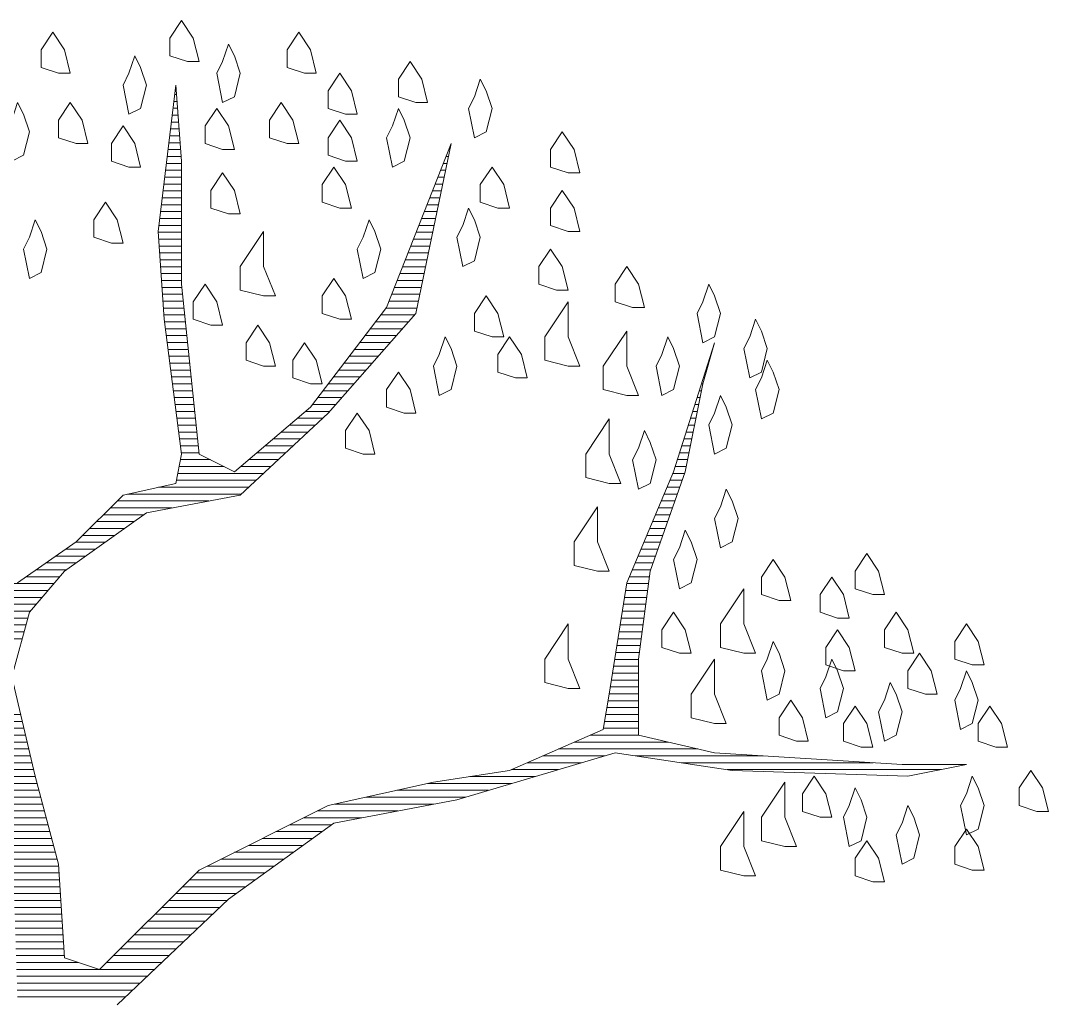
# Model space of a CAD drawing. Header units: centimetres. Extents: x 867 to 19881, y 2761 to 6151.
# Drawn here: x 2439.34 to 2455.64, y 4715.59 to 4731.13 of the extents above; entities that cross this region are included whole.
import ezdxf

# ---------------------------------------------------------------- set-up
doc = ezdxf.new("R2010")
doc.units = ezdxf.units.CM
doc.layers.add('PLAN TEFRİŞLER', color=7, linetype='Continuous', lineweight=0)

# ---------------------------------------------------------------- blocks, each defined once
blk = doc.blocks.new('*X64-flat-121')
at = {"color": 0}
for p, q in [((2917.25, 2913.46), (2917.37, 2913.46)), ((2917.05, 2911.83), (2917.5, 2911.83)), ((2916.66, 2908.58), (2917.75, 2908.58)), ((2916.86, 2910.2), (2917.62, 2910.2)), ((2916.47, 2906.95), (2917.87, 2906.95)), ((2916.08, 2903.7), (2918.12, 2903.7)), ((2916.27, 2905.32), (2918, 2905.32)), ((2915.88, 2902.07), (2918.25, 2902.07)), ((2915.49, 2898.82), (2918.5, 2898.82)), ((2915.69, 2900.44), (2918.37, 2900.44)), ((2981.78, 2898.82), (2982.05, 2898.82)), ((2915.3, 2897.19), (2918.62, 2897.19)), ((2981.14, 2897.19), (2981.71, 2897.19)), ((2914.91, 2893.94), (2918.71, 2893.94)), ((2915.1, 2895.56), (2918.71, 2895.56)), ((2979.86, 2893.94), (2981.04, 2893.94)), ((2980.5, 2895.56), (2981.37, 2895.56)), ((2914.71, 2892.31), (2918.71, 2892.31)), ((2979.22, 2892.31), (2980.7, 2892.31)), ((2914.52, 2890.68), (2918.71, 2890.68)), ((2978.58, 2890.68), (2980.36, 2890.68)), ((2914.13, 2887.43), (2918.71, 2887.43)), ((2914.32, 2889.06), (2918.71, 2889.06)), ((2977.31, 2887.43), (2979.69, 2887.43)), ((2977.94, 2889.06), (2980.03, 2889.06)), ((2913.93, 2885.8), (2918.71, 2885.8)), ((2976.67, 2885.8), (2979.35, 2885.8)), ((2913.54, 2882.55), (2918.71, 2882.55)), ((2913.74, 2884.18), (2918.71, 2884.18)), ((2975.39, 2882.55), (2978.68, 2882.55)), ((2976.03, 2884.18), (2979.02, 2884.18)), ((2913.35, 2880.92), (2918.71, 2880.92)), ((2974.75, 2880.92), (2978.34, 2880.92)), ((2913.19, 2879.3), (2918.71, 2879.3)), ((2913.3, 2877.67), (2918.71, 2877.67)), ((2973.47, 2877.67), (2977.67, 2877.67)), ((2974.11, 2879.3), (2978.01, 2879.3)), ((2913.41, 2876.04), (2918.71, 2876.04)), ((2972.83, 2876.04), (2977.33, 2876.04)), ((2913.51, 2874.42), (2918.71, 2874.42)), ((2913.62, 2872.79), (2918.71, 2872.79)), ((2971.55, 2872.79), (2976.66, 2872.79)), ((2972.19, 2874.42), (2977, 2874.42)), ((2913.73, 2871.16), (2918.71, 2871.16)), ((2970.92, 2871.16), (2976.32, 2871.16)), ((2913.84, 2869.54), (2918.71, 2869.54)), ((2913.95, 2867.91), (2918.71, 2867.91)), ((2969.64, 2867.91), (2975.65, 2867.91)), ((2970.28, 2869.54), (2975.99, 2869.54)), ((2914.06, 2866.28), (2918.79, 2866.28)), ((2969, 2866.28), (2975.31, 2866.28)), ((2914.16, 2864.66), (2918.96, 2864.66)), ((2914.27, 2863.03), (2919.12, 2863.03)), ((2967.72, 2863.03), (2974.64, 2863.03)), ((2968.36, 2864.66), (2974.98, 2864.66)), ((2914.38, 2861.4), (2919.29, 2861.4)), ((2967.04, 2861.4), (2974.31, 2861.4)), ((2914.49, 2859.78), (2919.46, 2859.78)), ((2914.64, 2858.15), (2919.63, 2858.15)), ((2964.55, 2858.15), (2972.29, 2858.15)), ((2965.79, 2859.78), (2973.73, 2859.78)), ((2914.85, 2856.52), (2919.8, 2856.52)), ((2963.31, 2856.52), (2970.86, 2856.52)), ((2915.06, 2854.9), (2919.97, 2854.9)), ((2915.27, 2853.27), (2920.13, 2853.27)), ((2960.82, 2853.27), (2967.99, 2853.27)), ((2962.06, 2854.9), (2969.42, 2854.9)), ((2915.49, 2851.64), (2920.3, 2851.64)), ((2959.57, 2851.64), (2966.55, 2851.64)), ((3044.09, 2851.64), (3044.14, 2851.64)), ((2915.7, 2850.02), (2920.47, 2850.02)), ((2915.91, 2848.39), (2920.64, 2848.39)), ((2957.09, 2848.39), (2963.68, 2848.39)), ((2958.33, 2850.02), (2965.12, 2850.02)), ((3043.06, 2848.39), (3043.21, 2848.39)), ((3043.57, 2850.02), (3043.68, 2850.02)), ((2916.12, 2846.76), (2920.81, 2846.76)), ((2955.84, 2846.76), (2962.24, 2846.76)), ((3042.54, 2846.76), (3042.75, 2846.76)), ((2916.33, 2845.14), (2920.98, 2845.14)), ((2916.55, 2843.51), (2921.14, 2843.51)), ((2953.36, 2843.51), (2959.37, 2843.51)), ((2954.6, 2845.14), (2960.81, 2845.14)), ((3041.5, 2843.51), (3041.82, 2843.51)), ((3042.02, 2845.14), (3042.28, 2845.14)), ((2916.76, 2841.88), (2921.31, 2841.88)), ((2952.11, 2841.88), (2957.94, 2841.88)), ((3040.99, 2841.88), (3041.5, 2841.88)), ((2916.97, 2840.26), (2921.48, 2840.26)), ((2917.18, 2838.63), (2921.65, 2838.63)), ((2949.62, 2838.63), (2955.07, 2838.63)), ((2950.87, 2840.26), (2956.5, 2840.26)), ((3039.95, 2838.63), (3040.85, 2838.63)), ((3040.47, 2840.26), (3041.17, 2840.26)), ((2917.4, 2837), (2921.82, 2837)), ((2947.96, 2837), (2953.63, 2837)), ((3039.43, 2837), (3040.52, 2837)), ((2917.61, 2835.38), (2921.99, 2835.38)), ((2917.82, 2833.75), (2922.15, 2833.75)), ((2944.12, 2833.75), (2950.22, 2833.75)), ((2946.04, 2835.38), (2951.96, 2835.38)), ((3038.4, 2833.75), (3039.87, 2833.75)), ((3038.92, 2835.38), (3040.2, 2835.38)), ((2918.03, 2832.12), (2922.32, 2832.12)), ((2942.2, 2832.12), (2948.48, 2832.12)), ((3037.88, 2832.12), (3039.54, 2832.12)), ((2918.24, 2830.5), (2922.49, 2830.5)), ((2918.46, 2828.87), (2922.66, 2828.87)), ((2938.35, 2828.87), (2944.99, 2828.87)), ((2940.27, 2830.5), (2946.73, 2830.5)), ((3036.85, 2828.87), (3038.89, 2828.87)), ((3037.36, 2830.5), (3039.22, 2830.5)), ((2918.67, 2827.24), (2922.83, 2827.24)), ((2936.43, 2827.24), (2943.25, 2827.24)), ((3036.33, 2827.24), (3038.57, 2827.24)), ((2918.12, 2823.99), (2928.75, 2823.99)), ((2918.45, 2825.62), (2925.49, 2825.62)), ((2932.58, 2823.99), (2939.76, 2823.99)), ((2934.51, 2825.62), (2941.51, 2825.62)), ((3035.29, 2823.99), (3037.92, 2823.99)), ((3035.81, 2825.62), (3038.24, 2825.62)), ((2917.79, 2822.36), (2938.02, 2822.36)), ((3034.73, 2822.36), (3037.53, 2822.36)), ((2913.24, 2819.11), (2934.53, 2819.11)), ((2917.47, 2820.73), (2936.28, 2820.73)), ((3033.36, 2819.11), (3036.38, 2819.11)), ((3034.05, 2820.73), (3036.95, 2820.73)), ((2905.92, 2817.48), (2932.79, 2817.48)), ((3032.68, 2817.48), (3035.81, 2817.48)), ((2901.85, 2814.23), (2916.43, 2814.23)), ((2903.48, 2815.85), (2925.1, 2815.85)), ((3031.31, 2814.23), (3034.66, 2814.23)), ((3031.99, 2815.85), (3035.23, 2815.85)), ((2900.23, 2812.6), (2909.71, 2812.6)), ((3030.62, 2812.6), (3034.08, 2812.6)), ((2896.97, 2809.35), (2905.16, 2809.35)), ((2898.6, 2810.97), (2907.43, 2810.97)), ((3029.25, 2809.35), (3032.94, 2809.35)), ((3029.94, 2810.97), (3033.51, 2810.97)), ((2895.35, 2807.72), (2902.88, 2807.72)), ((3028.57, 2807.72), (3032.36, 2807.72)), ((2891.36, 2804.47), (2898.32, 2804.47)), ((2893.68, 2806.09), (2900.6, 2806.09)), ((3027.2, 2804.47), (3031.21, 2804.47)), ((3027.88, 2806.09), (3031.79, 2806.09)), ((2889.03, 2802.84), (2896.05, 2802.84)), ((3026.51, 2802.84), (3030.64, 2802.84)), ((2884.39, 2799.59), (2891.49, 2799.59)), ((2886.71, 2801.21), (2893.77, 2801.21)), ((3025.14, 2799.59), (3029.49, 2799.59)), ((3025.83, 2801.21), (3030.06, 2801.21)), ((2882.06, 2797.96), (2889.92, 2797.96)), ((3024.46, 2797.96), (3029.2, 2797.96)), ((2862.04, 2796.33), (2888.53, 2796.33)), ((2862.52, 2794.71), (2887.13, 2794.71)), ((3023.56, 2794.71), (3028.77, 2794.71)), ((3023.82, 2796.33), (3028.99, 2796.33)), ((2862.99, 2793.08), (2885.74, 2793.08)), ((3023.3, 2793.08), (3028.55, 2793.08)), ((2863.47, 2791.45), (2884.35, 2791.45)), ((2863.94, 2789.83), (2882.95, 2789.83)), ((3022.79, 2789.83), (3028.12, 2789.83)), ((3023.05, 2791.45), (3028.34, 2791.45)), ((2864.42, 2788.2), (2882.36, 2788.2)), ((3022.53, 2788.2), (3027.9, 2788.2)), ((2864.9, 2786.57), (2881.92, 2786.57)), ((2865.37, 2784.95), (2881.48, 2784.95)), ((3022.02, 2784.95), (3027.47, 2784.95)), ((3022.28, 2786.57), (3027.68, 2786.57)), ((2865.85, 2783.32), (2881.03, 2783.32)), ((3021.76, 2783.32), (3027.25, 2783.32)), ((3021.25, 2780.07), (3026.82, 2780.07)), ((3021.51, 2781.69), (3027.03, 2781.69)), ((3020.99, 2778.44), (3026.61, 2778.44)), ((3020.48, 2775.19), (3026.61, 2775.19)), ((3020.74, 2776.81), (3026.61, 2776.81)), ((3020.22, 2773.56), (3026.61, 2773.56)), ((3019.71, 2770.31), (3026.61, 2770.31)), ((3019.96, 2771.93), (3026.61, 2771.93)), ((3019.44, 2768.68), (3026.61, 2768.68)), ((2871.09, 2765.43), (2880.69, 2765.43)), ((3018.9, 2765.43), (3026.61, 2765.43)), ((3019.17, 2767.05), (3026.61, 2767.05)), ((2871.56, 2763.8), (2881.08, 2763.8)), ((3018.62, 2763.8), (3026.61, 2763.8)), ((2872.04, 2762.17), (2881.46, 2762.17)), ((2872.51, 2760.55), (2881.84, 2760.55)), ((3015.18, 2760.55), (3026.61, 2760.55)), ((3018.35, 2762.17), (3026.61, 2762.17)), ((2872.99, 2758.92), (2882.23, 2758.92)), ((3011.46, 2758.92), (3033.59, 2758.92)), ((2873.47, 2757.29), (2882.61, 2757.29)), ((2873.94, 2755.67), (2882.99, 2755.67)), ((3004.03, 2755.67), (3018.66, 2755.67)), ((3007.75, 2757.29), (3040.64, 2757.29)), ((3025.84, 2755.67), (3056.03, 2755.67)), ((2874.42, 2754.04), (2883.37, 2754.04)), ((3000.31, 2754.04), (3013.17, 2754.04)), ((3036.69, 2754.04), (3082.06, 2754.04)), ((2874.89, 2752.41), (2883.76, 2752.41)), ((2875.37, 2750.79), (2884.14, 2750.79)), ((2986.79, 2750.79), (3002.19, 2750.79)), ((2996.59, 2752.41), (3007.68, 2752.41)), ((3047.53, 2752.41), (3098.07, 2752.41)), ((2875.85, 2749.16), (2884.57, 2749.16)), ((2976.82, 2749.16), (2996.7, 2749.16)), ((2876.32, 2747.53), (2885.01, 2747.53)), ((2876.8, 2745.91), (2885.44, 2745.91)), ((2962.18, 2745.91), (2985.72, 2745.91)), ((2969.5, 2747.53), (2991.21, 2747.53)), ((2877.27, 2744.28), (2885.88, 2744.28)), ((2954.86, 2744.28), (2978.29, 2744.28)), ((2877.75, 2742.65), (2886.31, 2742.65)), ((2878.23, 2741.03), (2886.74, 2741.03)), ((2947.48, 2741.03), (2961.21, 2741.03)), ((2950.74, 2742.65), (2969.75, 2742.65)), ((2878.6, 2739.4), (2887.18, 2739.4)), ((2944.23, 2739.4), (2954.15, 2739.4)), ((2878.66, 2737.77), (2887.61, 2737.77)), ((2878.71, 2736.15), (2888.05, 2736.15)), ((2937.72, 2736.15), (2949.64, 2736.15)), ((2940.98, 2737.77), (2951.9, 2737.77)), ((2878.77, 2734.52), (2888.48, 2734.52)), ((2934.47, 2734.52), (2947.39, 2734.52)), ((2878.82, 2732.89), (2888.91, 2732.89)), ((2878.88, 2731.27), (2889.35, 2731.27)), ((2927.96, 2731.27), (2942.89, 2731.27)), ((2931.22, 2732.89), (2945.14, 2732.89)), ((2878.93, 2729.64), (2889.69, 2729.64)), ((2924.71, 2729.64), (2940.63, 2729.64)), ((2878.98, 2728.01), (2889.79, 2728.01)), ((2922.16, 2728.01), (2938.38, 2728.01)), ((2879.04, 2726.39), (2889.89, 2726.39)), ((2879.09, 2724.76), (2889.99, 2724.76)), ((2918.9, 2724.76), (2933.88, 2724.76)), ((2920.53, 2726.39), (2936.13, 2726.39)), ((2879.15, 2723.13), (2890.09, 2723.13)), ((2917.28, 2723.13), (2931.62, 2723.13)), ((2879.2, 2721.5), (2890.2, 2721.5)), ((2879.25, 2719.88), (2890.3, 2719.88)), ((2914.02, 2719.88), (2927.75, 2719.88)), ((2915.65, 2721.5), (2929.47, 2721.5)), ((2879.31, 2718.25), (2890.4, 2718.25)), ((2912.4, 2718.25), (2926.03, 2718.25)), ((2879.36, 2716.62), (2890.5, 2716.62)), ((2879.42, 2715), (2890.6, 2715)), ((2909.14, 2715), (2922.6, 2715)), ((2910.77, 2716.62), (2924.32, 2716.62)), ((2879.47, 2713.37), (2890.7, 2713.37)), ((2907.52, 2713.37), (2920.88, 2713.37)), ((2879.53, 2711.74), (2890.81, 2711.74)), ((2879.58, 2710.12), (2890.91, 2710.12)), ((2904.26, 2710.12), (2917.45, 2710.12)), ((2905.89, 2711.74), (2919.17, 2711.74)), ((2879.63, 2708.49), (2891.01, 2708.49)), ((2902.64, 2708.49), (2915.73, 2708.49)), ((2879.69, 2706.86), (2894.34, 2706.86)), ((2879.74, 2705.24), (2899.22, 2705.24)), ((2899.38, 2705.24), (2912.3, 2705.24)), ((2901.01, 2706.86), (2914.01, 2706.86)), ((2879.8, 2703.61), (2910.58, 2703.61)), ((2879.85, 2701.98), (2908.86, 2701.98)), ((2879.91, 2700.36), (2907.15, 2700.36)), ((2879.96, 2698.73), (2905.43, 2698.73))]:
    blk.add_line(p, q, dxfattribs=at)
blk = doc.blocks.new('*X20')
at = {"color": 0}
for p, q in [((17.9333, 17.91), (17.9341, 17.91)), ((17.9321, 17.9), (17.9348, 17.9)), ((17.9297, 17.88), (17.9364, 17.88)), ((17.9309, 17.89), (17.9356, 17.89)), ((17.9285, 17.87), (17.9371, 17.87)), ((17.9261, 17.85), (17.9387, 17.85)), ((17.9273, 17.86), (17.9379, 17.86)), ((17.9249, 17.84), (17.9395, 17.84)), ((17.9225, 17.82), (17.941, 17.82)), ((17.9237, 17.83), (17.9402, 17.83)), ((18.33, 17.82), (18.3316, 17.82)), ((17.9213, 17.81), (17.9418, 17.81)), ((18.3261, 17.81), (18.3296, 17.81)), ((17.9189, 17.79), (17.9423, 17.79)), ((17.9201, 17.8), (17.9423, 17.8)), ((18.3182, 17.79), (18.3254, 17.79)), ((18.3221, 17.8), (18.3275, 17.8)), ((17.9177, 17.78), (17.9423, 17.78)), ((18.3143, 17.78), (18.3234, 17.78)), ((17.9165, 17.77), (17.9423, 17.77)), ((18.3104, 17.77), (18.3213, 17.77)), ((17.9141, 17.75), (17.9423, 17.75)), ((17.9153, 17.76), (17.9423, 17.76)), ((18.3025, 17.75), (18.3171, 17.75)), ((18.3064, 17.76), (18.3192, 17.76)), ((17.9129, 17.74), (17.9423, 17.74)), ((18.2986, 17.74), (18.3151, 17.74)), ((17.9105, 17.72), (17.9423, 17.72)), ((17.9117, 17.73), (17.9423, 17.73)), ((18.2907, 17.72), (18.3109, 17.72)), ((18.2946, 17.73), (18.313, 17.73)), ((17.9093, 17.71), (17.9423, 17.71)), ((18.2868, 17.71), (18.3089, 17.71)), ((17.9083, 17.7), (17.9423, 17.7)), ((17.909, 17.69), (17.9423, 17.69)), ((18.2789, 17.69), (18.3047, 17.69)), ((18.2829, 17.7), (18.3068, 17.7)), ((17.9097, 17.68), (17.9423, 17.68)), ((18.275, 17.68), (18.3027, 17.68)), ((17.9103, 17.67), (17.9423, 17.67)), ((17.911, 17.66), (17.9423, 17.66)), ((18.2671, 17.66), (18.2985, 17.66)), ((18.2711, 17.67), (18.3006, 17.67)), ((17.9117, 17.65), (17.9423, 17.65)), ((18.2632, 17.65), (18.2965, 17.65)), ((17.9123, 17.64), (17.9423, 17.64)), ((17.913, 17.63), (17.9423, 17.63)), ((18.2554, 17.63), (18.2923, 17.63)), ((18.2593, 17.64), (18.2944, 17.64)), ((17.9137, 17.62), (17.9428, 17.62)), ((18.2514, 17.62), (18.2903, 17.62)), ((17.9143, 17.61), (17.9438, 17.61)), ((17.915, 17.6), (17.9448, 17.6)), ((18.2436, 17.6), (18.2861, 17.6)), ((18.2475, 17.61), (18.2882, 17.61)), ((17.9157, 17.59), (17.9459, 17.59)), ((18.2394, 17.59), (18.284, 17.59)), ((17.9163, 17.58), (17.9469, 17.58)), ((17.9172, 17.57), (17.9479, 17.57)), ((18.2241, 17.57), (18.2717, 17.57)), ((18.2317, 17.58), (18.2805, 17.58)), ((17.9186, 17.56), (17.949, 17.56)), ((18.2164, 17.56), (18.2628, 17.56)), ((17.9199, 17.55), (17.95, 17.55)), ((17.9212, 17.54), (17.951, 17.54)), ((18.2011, 17.54), (18.2452, 17.54)), ((18.2088, 17.55), (18.254, 17.55)), ((17.9225, 17.53), (17.9521, 17.53)), ((18.1935, 17.53), (18.2364, 17.53)), ((18.7131, 17.53), (18.7134, 17.53)), ((17.9238, 17.52), (17.9531, 17.52)), ((17.9251, 17.51), (17.9541, 17.51)), ((18.1782, 17.51), (18.2187, 17.51)), ((18.1858, 17.52), (18.2276, 17.52)), ((18.7067, 17.51), (18.7077, 17.51)), ((18.7099, 17.52), (18.7105, 17.52)), ((17.9264, 17.5), (17.9552, 17.5)), ((18.1706, 17.5), (18.2099, 17.5)), ((18.7035, 17.5), (18.7048, 17.5)), ((17.9277, 17.49), (17.9562, 17.49)), ((17.929, 17.48), (17.9572, 17.48)), ((18.1553, 17.48), (18.1923, 17.48)), ((18.1629, 17.49), (18.2011, 17.49)), ((18.6971, 17.48), (18.6991, 17.48)), ((18.7003, 17.49), (18.7019, 17.49)), ((17.9303, 17.47), (17.9583, 17.47)), ((18.1476, 17.47), (18.1834, 17.47)), ((18.694, 17.47), (18.6971, 17.47)), ((17.9316, 17.46), (17.9593, 17.46)), ((17.9329, 17.45), (17.9604, 17.45)), ((18.1323, 17.45), (18.1658, 17.45)), ((18.14, 17.46), (18.1746, 17.46)), ((18.6876, 17.45), (18.6931, 17.45)), ((18.6908, 17.46), (18.6951, 17.46)), ((17.9342, 17.44), (17.9614, 17.44)), ((18.1221, 17.44), (18.157, 17.44)), ((18.6844, 17.44), (18.6911, 17.44)), ((17.9355, 17.43), (17.9624, 17.43)), ((17.9368, 17.42), (17.9635, 17.42)), ((18.0985, 17.42), (18.136, 17.42)), ((18.1103, 17.43), (18.1467, 17.43)), ((18.6781, 17.42), (18.6871, 17.42)), ((18.6812, 17.43), (18.6891, 17.43)), ((17.9381, 17.41), (17.9645, 17.41)), ((18.0867, 17.41), (18.1253, 17.41)), ((18.6749, 17.41), (18.6851, 17.41)), ((17.9394, 17.4), (17.9655, 17.4)), ((17.9407, 17.39), (17.9666, 17.39)), ((18.063, 17.39), (18.1038, 17.39)), ((18.0748, 17.4), (18.1146, 17.4)), ((18.6685, 17.39), (18.6811, 17.39)), ((18.6717, 17.4), (18.6831, 17.4)), ((17.942, 17.38), (17.9676, 17.38)), ((18.0512, 17.38), (18.0931, 17.38)), ((18.6653, 17.38), (18.6791, 17.38)), ((17.9387, 17.36), (18.004, 17.36)), ((17.9407, 17.37), (17.984, 17.37)), ((18.0276, 17.36), (18.0717, 17.36)), ((18.0394, 17.37), (18.0824, 17.37)), ((18.659, 17.36), (18.6751, 17.36)), ((18.6621, 17.37), (18.6771, 17.37)), ((17.9367, 17.35), (18.061, 17.35)), ((18.6555, 17.35), (18.6727, 17.35)), ((17.9087, 17.33), (18.0396, 17.33)), ((17.9347, 17.34), (18.0503, 17.34)), ((18.6471, 17.33), (18.6656, 17.33)), ((18.6513, 17.34), (18.6692, 17.34)), ((17.8637, 17.32), (18.0288, 17.32)), ((18.6429, 17.32), (18.6621, 17.32)), ((17.8387, 17.3), (17.9283, 17.3)), ((17.8487, 17.31), (17.9816, 17.31)), ((18.6345, 17.3), (18.6551, 17.3)), ((18.6387, 17.31), (18.6586, 17.31)), ((17.8287, 17.29), (17.887, 17.29)), ((18.6303, 17.29), (18.6515, 17.29)), ((17.8087, 17.27), (17.859, 17.27)), ((17.8187, 17.28), (17.873, 17.28)), ((18.6218, 17.27), (18.6445, 17.27)), ((18.626, 17.28), (18.648, 17.28)), ((17.7987, 17.26), (17.845, 17.26)), ((18.6176, 17.26), (18.6409, 17.26)), ((17.7741, 17.24), (17.817, 17.24)), ((17.7884, 17.25), (17.831, 17.25)), ((18.6092, 17.24), (18.6339, 17.24)), ((18.6134, 17.25), (18.6374, 17.25)), ((17.7599, 17.23), (17.803, 17.23)), ((18.605, 17.23), (18.6303, 17.23)), ((17.7313, 17.21), (17.775, 17.21)), ((17.7456, 17.22), (17.789, 17.22)), ((18.5966, 17.21), (18.6233, 17.21)), ((18.6008, 17.22), (18.6268, 17.22)), ((17.717, 17.2), (17.7653, 17.2)), ((18.5924, 17.2), (18.6215, 17.2)), ((17.5939, 17.19), (17.7568, 17.19)), ((17.5968, 17.18), (17.7482, 17.18)), ((18.5868, 17.18), (18.6189, 17.18)), ((18.5884, 17.19), (18.6202, 17.19)), ((17.5998, 17.17), (17.7396, 17.17)), ((18.5853, 17.17), (18.6175, 17.17)), ((17.6027, 17.16), (17.731, 17.16)), ((17.6056, 17.15), (17.7225, 17.15)), ((18.5821, 17.15), (18.6149, 17.15)), ((18.5837, 17.16), (18.6162, 17.16)), ((17.6085, 17.14), (17.7189, 17.14)), ((18.5805, 17.14), (18.6135, 17.14)), ((17.6115, 17.13), (17.7161, 17.13)), ((17.6144, 17.12), (17.7134, 17.12)), ((18.5774, 17.12), (18.6109, 17.12)), ((18.5789, 17.13), (18.6122, 17.13)), ((17.6173, 17.11), (17.7107, 17.11)), ((18.5758, 17.11), (18.6095, 17.11)), ((18.5726, 17.09), (18.6069, 17.09)), ((18.5742, 17.1), (18.6082, 17.1)), ((18.571, 17.08), (18.6056, 17.08)), ((18.5679, 17.06), (18.6056, 17.06)), ((18.5695, 17.07), (18.6056, 17.07)), ((18.5663, 17.05), (18.6056, 17.05)), ((18.5632, 17.03), (18.6056, 17.03)), ((18.5647, 17.04), (18.6056, 17.04)), ((18.5615, 17.02), (18.6056, 17.02)), ((17.6495, 17), (17.7086, 17)), ((18.5582, 17), (18.6056, 17)), ((18.5598, 17.01), (18.6056, 17.01)), ((17.6524, 16.99), (17.7109, 16.99)), ((18.5565, 16.99), (18.6056, 16.99)), ((17.6554, 16.98), (17.7133, 16.98)), ((17.6583, 16.97), (17.7156, 16.97)), ((18.5353, 16.97), (18.6056, 16.97)), ((18.5548, 16.98), (18.6056, 16.98)), ((17.6612, 16.96), (17.718, 16.96)), ((18.5125, 16.96), (18.6485, 16.96)), ((17.6642, 16.95), (17.7204, 16.95)), ((17.6671, 16.94), (17.7227, 16.94)), ((18.4668, 16.94), (18.5567, 16.94)), ((18.4896, 16.95), (18.6918, 16.95)), ((18.6009, 16.94), (18.7864, 16.94)), ((17.67, 16.93), (17.7251, 16.93)), ((18.4439, 16.93), (18.523, 16.93)), ((18.6675, 16.93), (18.9464, 16.93)), ((17.6729, 16.92), (17.7274, 16.92)), ((17.6759, 16.91), (17.7298, 16.91)), ((18.3608, 16.91), (18.4555, 16.91)), ((18.4211, 16.92), (18.4892, 16.92)), ((18.7342, 16.92), (19.0449, 16.92)), ((17.6788, 16.9), (17.7324, 16.9)), ((18.2995, 16.9), (18.4217, 16.9)), ((17.6817, 16.89), (17.7351, 16.89)), ((17.6846, 16.88), (17.7378, 16.88)), ((18.2095, 16.88), (18.3542, 16.88)), ((18.2545, 16.89), (18.388, 16.89)), ((17.6876, 16.87), (17.7404, 16.87)), ((18.1645, 16.87), (18.3086, 16.87)), ((17.6905, 16.86), (17.7431, 16.86)), ((17.6934, 16.85), (17.7458, 16.85)), ((18.1192, 16.85), (18.2036, 16.85)), ((18.1392, 16.86), (18.2561, 16.86)), ((17.6957, 16.84), (17.7484, 16.84)), ((18.0992, 16.84), (18.1601, 16.84)), ((17.6961, 16.83), (17.7511, 16.83)), ((17.6964, 16.82), (17.7538, 16.82)), ((18.0592, 16.82), (18.1324, 16.82)), ((18.0792, 16.83), (18.1463, 16.83)), ((17.6967, 16.81), (17.7564, 16.81)), ((18.0392, 16.81), (18.1186, 16.81)), ((17.6971, 16.8), (17.7591, 16.8)), ((17.6974, 16.79), (17.7618, 16.79)), ((17.9992, 16.79), (18.0909, 16.79)), ((18.0192, 16.8), (18.1047, 16.8)), ((17.6977, 16.78), (17.7639, 16.78)), ((17.9792, 16.78), (18.0771, 16.78)), ((17.6981, 16.77), (17.7645, 16.77)), ((17.9635, 16.77), (18.0632, 16.77)), ((17.6984, 16.76), (17.7651, 16.76)), ((17.6987, 16.75), (17.7657, 16.75)), ((17.9435, 16.75), (18.0355, 16.75)), ((17.9535, 16.76), (18.0494, 16.76)), ((17.6991, 16.74), (17.7664, 16.74)), ((17.9335, 16.74), (18.0217, 16.74)), ((17.6994, 16.73), (17.767, 16.73)), ((17.6997, 16.72), (17.7676, 16.72)), ((17.9135, 16.72), (17.9979, 16.72)), ((17.9235, 16.73), (18.0084, 16.73)), ((17.7001, 16.71), (17.7682, 16.71)), ((17.9035, 16.71), (17.9873, 16.71)), ((17.7004, 16.7), (17.7689, 16.7)), ((17.7007, 16.69), (17.7695, 16.69)), ((17.8835, 16.69), (17.9662, 16.69)), ((17.8935, 16.7), (17.9768, 16.7)), ((17.7011, 16.68), (17.7701, 16.68)), ((17.8735, 16.68), (17.9556, 16.68)), ((17.7014, 16.67), (17.7707, 16.67)), ((17.7017, 16.66), (17.7714, 16.66)), ((17.8535, 16.66), (17.9345, 16.66)), ((17.8635, 16.67), (17.9451, 16.67)), ((17.7021, 16.65), (17.772, 16.65)), ((17.8435, 16.65), (17.924, 16.65)), ((17.7024, 16.64), (17.7924, 16.64)), ((17.7027, 16.63), (17.8224, 16.63)), ((17.8235, 16.63), (17.9029, 16.63)), ((17.8335, 16.64), (17.9134, 16.64)), ((17.7031, 16.62), (17.8923, 16.62)), ((17.7034, 16.61), (17.8818, 16.61)), ((17.7037, 16.6), (17.8712, 16.6)), ((17.7041, 16.59), (17.8606, 16.59))]:
    blk.add_line(p, q, dxfattribs=at)

msp = doc.modelspace()

# ---------------------------------------------------------------- linework, layer by layer
at = {"layer": 'PLAN TEFRİŞLER', "color": 252, "lineweight": 0, "true_color": 0x939598}
for p, q in [((2441.799, 4730.108, -88.629), (2441.52, 4727.785, -88.629)), ((2441.799, 4730.108), (2441.52, 4727.785)), ((2441.891, 4728.9, -88.629), (2441.799, 4730.108, -88.629)), ((2441.891, 4728.9), (2441.799, 4730.108)), ((2446.165, 4729.179, -88.629), (2445.143, 4726.578, -88.629)), ((2446.165, 4729.179), (2445.143, 4726.578)), ((2445.607, 4726.485, -88.629), (2446.165, 4729.179, -88.629)), ((2445.607, 4726.485), (2446.165, 4729.179)), ((2441.891, 4726.949, -88.629), (2441.891, 4728.9, -88.629)), ((2441.891, 4726.949), (2441.891, 4728.9)), ((2441.52, 4727.785, -88.629), (2441.613, 4726.392, -88.629)), ((2441.52, 4727.785), (2441.613, 4726.392)), ((2442.17, 4724.255, -88.629), (2441.891, 4726.949, -88.629)), ((2442.17, 4724.255), (2441.891, 4726.949)), ((2445.143, 4726.578, -88.629), (2443.935, 4724.998, -88.629)), ((2445.143, 4726.578), (2443.935, 4724.998)), ((2441.613, 4726.392, -88.629), (2441.891, 4724.255, -88.629)), ((2441.613, 4726.392), (2441.891, 4724.255)), ((2444.214, 4724.905, -88.629), (2445.607, 4726.485, -88.629)), ((2444.214, 4724.905), (2445.607, 4726.485)), ((2450.345, 4726.02, -88.629), (2449.695, 4723.976, -88.629)), ((2450.345, 4726.02), (2449.695, 4723.976)), ((2450.16, 4725.37, -88.629), (2450.345, 4726.02, -88.629)), ((2450.16, 4725.37), (2450.345, 4726.02)), ((2449.881, 4723.976, -88.629), (2450.16, 4725.37, -88.629)), ((2449.881, 4723.976), (2450.16, 4725.37)), ((2443.935, 4724.998, -88.629), (2442.728, 4723.976, -88.629)), ((2443.935, 4724.998), (2442.728, 4723.976)), ((2442.82, 4723.605, -88.629), (2444.214, 4724.905, -88.629)), ((2442.82, 4723.605), (2444.214, 4724.905)), ((2441.891, 4724.255, -88.629), (2441.799, 4723.791, -88.629)), ((2441.891, 4724.255), (2441.799, 4723.791)), ((2442.728, 4723.976, -88.629), (2442.17, 4724.255, -88.629)), ((2442.728, 4723.976), (2442.17, 4724.255)), ((2449.695, 4723.976, -88.629), (2448.952, 4722.211, -88.629)), ((2449.695, 4723.976), (2448.952, 4722.211)), ((2449.323, 4722.397, -88.629), (2449.881, 4723.976, -88.629)), ((2449.323, 4722.397), (2449.881, 4723.976)), ((2441.799, 4723.791, -88.629), (2440.962, 4723.605, -88.629)), ((2441.799, 4723.791), (2440.962, 4723.605)), ((2440.962, 4723.605, -88.629), (2440.219, 4722.862, -88.629)), ((2440.962, 4723.605), (2440.219, 4722.862)), ((2441.334, 4723.326, -88.629), (2442.82, 4723.605, -88.629)), ((2441.334, 4723.326), (2442.82, 4723.605)), ((2440.033, 4722.397, -88.629), (2441.334, 4723.326, -88.629)), ((2440.033, 4722.397), (2441.334, 4723.326)), ((2440.219, 4722.862, -88.629), (2439.29, 4722.211, -88.629)), ((2440.219, 4722.862), (2439.29, 4722.211)), ((2439.476, 4721.747, -88.629), (2440.033, 4722.397, -88.629)), ((2439.476, 4721.747), (2440.033, 4722.397)), ((2449.138, 4721.004, -88.629), (2449.323, 4722.397, -88.629)), ((2449.138, 4721.004), (2449.323, 4722.397)), ((2448.952, 4722.211, -88.629), (2448.673, 4720.446, -88.629)), ((2448.952, 4722.211), (2448.673, 4720.446)), ((2439.197, 4720.725, -88.629), (2439.476, 4721.747, -88.629)), ((2439.197, 4720.725), (2439.476, 4721.747)), ((2449.138, 4719.796, -88.629), (2449.138, 4721.004, -88.629)), ((2449.138, 4719.796), (2449.138, 4721.004)), ((2439.569, 4719.146, -88.629), (2439.197, 4720.725, -88.629)), ((2439.569, 4719.146), (2439.197, 4720.725)), ((2448.673, 4720.446, -88.629), (2448.58, 4719.889, -88.629)), ((2448.673, 4720.446), (2448.58, 4719.889)), ((2448.58, 4719.889, -88.629), (2447.094, 4719.238, -88.629)), ((2448.58, 4719.889), (2447.094, 4719.238)), ((2450.345, 4719.517, -88.629), (2449.138, 4719.796, -88.629)), ((2450.345, 4719.517), (2449.138, 4719.796)), ((2446.258, 4718.774, -88.629), (2448.766, 4719.517, -88.629)), ((2446.258, 4718.774), (2448.766, 4719.517)), ((2448.766, 4719.517, -88.629), (2450.624, 4719.238, -88.629)), ((2448.766, 4719.517), (2450.624, 4719.238)), ((2453.318, 4719.331, -88.629), (2450.345, 4719.517, -88.629)), ((2453.318, 4719.331), (2450.345, 4719.517)), ((2447.094, 4719.238, -88.629), (2445.886, 4719.053, -88.629)), ((2447.094, 4719.238), (2445.886, 4719.053)), ((2450.624, 4719.238, -88.629), (2453.411, 4719.146, -88.629)), ((2450.624, 4719.238), (2453.411, 4719.146)), ((2454.34, 4719.331, -88.629), (2453.318, 4719.331, -88.629)), ((2454.34, 4719.331), (2453.318, 4719.331)), ((2453.411, 4719.146, -88.629), (2454.34, 4719.331, -88.629)), ((2453.411, 4719.146), (2454.34, 4719.331)), ((2439.941, 4717.752, -88.629), (2439.569, 4719.146, -88.629)), ((2439.941, 4717.752), (2439.569, 4719.146)), ((2445.886, 4719.053, -88.629), (2444.214, 4718.681, -88.629)), ((2445.886, 4719.053), (2444.214, 4718.681)), ((2444.307, 4718.402, -88.629), (2446.258, 4718.774, -88.629)), ((2444.307, 4718.402), (2446.258, 4718.774)), ((2444.214, 4718.681, -88.629), (2442.17, 4717.659, -88.629)), ((2444.214, 4718.681), (2442.17, 4717.659)), ((2442.635, 4717.195, -88.629), (2444.307, 4718.402, -88.629)), ((2442.635, 4717.195), (2444.307, 4718.402)), ((2440.033, 4716.266, -88.629), (2439.941, 4717.752, -88.629)), ((2440.033, 4716.266), (2439.941, 4717.752)), ((2442.17, 4717.659, -88.629), (2440.591, 4716.08, -88.629)), ((2442.17, 4717.659), (2440.591, 4716.08)), ((2440.87, 4715.522, -88.629), (2442.635, 4717.195, -88.629)), ((2440.87, 4715.522), (2442.635, 4717.195)), ((2440.591, 4716.08, -88.629), (2440.033, 4716.266, -88.629)), ((2440.591, 4716.08), (2440.033, 4716.266))]:
    msp.add_line(p, q, dxfattribs=at)
at = {"layer": 'PLAN TEFRİŞLER', "color": 252, "lineweight": 0, "true_color": 0x939598, "elevation": -88.629}
for points in [[(2441.984, 4730.48), (2441.706, 4730.572), (2441.706, 4730.851), (2441.891, 4731.13), (2442.077, 4730.851), (2442.17, 4730.48)], [(2439.941, 4730.294), (2439.662, 4730.387), (2439.662, 4730.665), (2439.848, 4730.944), (2440.033, 4730.665), (2440.126, 4730.294)], [(2443.842, 4730.294), (2443.564, 4730.387), (2443.564, 4730.665), (2443.749, 4730.944), (2443.935, 4730.665), (2444.028, 4730.294)], [(2442.542, 4730.48), (2442.449, 4730.294), (2442.542, 4729.829), (2442.728, 4729.922), (2442.82, 4730.294), (2442.728, 4730.572), (2442.635, 4730.758)], [(2441.055, 4730.294), (2440.962, 4730.108), (2441.055, 4729.643), (2441.241, 4729.736), (2441.334, 4730.108), (2441.241, 4730.387), (2441.148, 4730.572)], [(2445.607, 4729.829), (2445.329, 4729.922), (2445.329, 4730.201), (2445.515, 4730.48), (2445.7, 4730.201), (2445.793, 4729.829)], [(2444.493, 4729.643), (2444.214, 4729.736), (2444.214, 4730.015), (2444.4, 4730.294), (2444.586, 4730.015), (2444.678, 4729.643)], [(2446.536, 4729.922), (2446.444, 4729.736), (2446.536, 4729.272), (2446.722, 4729.365), (2446.815, 4729.736), (2446.722, 4730.015), (2446.629, 4730.201)], [(2439.197, 4729.551), (2439.104, 4729.365), (2439.197, 4728.9), (2439.383, 4728.993), (2439.476, 4729.365), (2439.383, 4729.643), (2439.29, 4729.829)], [(2440.219, 4729.179), (2439.941, 4729.272), (2439.941, 4729.551), (2440.126, 4729.829), (2440.312, 4729.551), (2440.405, 4729.179)], [(2443.564, 4729.179), (2443.285, 4729.272), (2443.285, 4729.551), (2443.471, 4729.829), (2443.657, 4729.551), (2443.749, 4729.179)], [(2442.542, 4729.086), (2442.263, 4729.179), (2442.263, 4729.458), (2442.449, 4729.736), (2442.635, 4729.458), (2442.728, 4729.086)], [(2445.236, 4729.458), (2445.143, 4729.272), (2445.236, 4728.807), (2445.422, 4728.9), (2445.515, 4729.272), (2445.422, 4729.551), (2445.329, 4729.736)], [(2444.493, 4728.9), (2444.214, 4728.993), (2444.214, 4729.272), (2444.4, 4729.551), (2444.586, 4729.272), (2444.678, 4728.9)], [(2441.055, 4728.807), (2440.777, 4728.9), (2440.777, 4729.179), (2440.962, 4729.458), (2441.148, 4729.179), (2441.241, 4728.807)], [(2448.023, 4728.714), (2447.744, 4728.807), (2447.744, 4729.086), (2447.93, 4729.365), (2448.116, 4729.086), (2448.209, 4728.714)], [(2442.635, 4728.064), (2442.356, 4728.157), (2442.356, 4728.436), (2442.542, 4728.714), (2442.728, 4728.436), (2442.82, 4728.064)], [(2444.4, 4728.157), (2444.121, 4728.25), (2444.121, 4728.529), (2444.307, 4728.807), (2444.493, 4728.529), (2444.586, 4728.157)], [(2446.908, 4728.157), (2446.629, 4728.25), (2446.629, 4728.529), (2446.815, 4728.807), (2447.001, 4728.529), (2447.094, 4728.157)], [(2448.023, 4727.785), (2447.744, 4727.878), (2447.744, 4728.157), (2447.93, 4728.436), (2448.116, 4728.157), (2448.209, 4727.785)], [(2440.777, 4727.6), (2440.498, 4727.693), (2440.498, 4727.971), (2440.684, 4728.25), (2440.87, 4727.971), (2440.962, 4727.6)], [(2446.351, 4727.878), (2446.258, 4727.693), (2446.351, 4727.228), (2446.536, 4727.321), (2446.629, 4727.693), (2446.536, 4727.971), (2446.444, 4728.157)], [(2439.476, 4727.693), (2439.383, 4727.507), (2439.476, 4727.042), (2439.662, 4727.135), (2439.755, 4727.507), (2439.662, 4727.785), (2439.569, 4727.971)], [(2444.771, 4727.693), (2444.678, 4727.507), (2444.771, 4727.042), (2444.957, 4727.135), (2445.05, 4727.507), (2444.957, 4727.785), (2444.864, 4727.971)], [(2443.192, 4726.764), (2442.82, 4726.856), (2442.82, 4727.228), (2443.192, 4727.785), (2443.192, 4727.228), (2443.378, 4726.764)], [(2447.837, 4726.856), (2447.558, 4726.949), (2447.558, 4727.228), (2447.744, 4727.507), (2447.93, 4727.228), (2448.023, 4726.856)], [(2449.045, 4726.578), (2448.766, 4726.671), (2448.766, 4726.949), (2448.952, 4727.228), (2449.138, 4726.949), (2449.231, 4726.578)], [(2444.4, 4726.392), (2444.121, 4726.485), (2444.121, 4726.764), (2444.307, 4727.042), (2444.493, 4726.764), (2444.586, 4726.392)], [(2442.356, 4726.299), (2442.077, 4726.392), (2442.077, 4726.671), (2442.263, 4726.949), (2442.449, 4726.671), (2442.542, 4726.299)], [(2450.16, 4726.671), (2450.067, 4726.485), (2450.16, 4726.02), (2450.345, 4726.113), (2450.438, 4726.485), (2450.345, 4726.764), (2450.252, 4726.949)], [(2446.815, 4726.113), (2446.536, 4726.206), (2446.536, 4726.485), (2446.722, 4726.764), (2446.908, 4726.485), (2447.001, 4726.113)], [(2448.023, 4725.649), (2447.651, 4725.742), (2447.651, 4726.113), (2448.023, 4726.671), (2448.023, 4726.113), (2448.209, 4725.649)], [(2450.903, 4726.113), (2450.81, 4725.927), (2450.903, 4725.463), (2451.089, 4725.556), (2451.181, 4725.927), (2451.089, 4726.206), (2450.996, 4726.392)], [(2443.192, 4725.649), (2442.913, 4725.742), (2442.913, 4726.02), (2443.099, 4726.299), (2443.285, 4726.02), (2443.378, 4725.649)], [(2448.952, 4725.184), (2448.58, 4725.277), (2448.58, 4725.649), (2448.952, 4726.206), (2448.952, 4725.649), (2449.138, 4725.184)], [(2445.979, 4725.834), (2445.886, 4725.649), (2445.979, 4725.184), (2446.165, 4725.277), (2446.258, 4725.649), (2446.165, 4725.927), (2446.072, 4726.113)], [(2447.187, 4725.463), (2446.908, 4725.556), (2446.908, 4725.834), (2447.094, 4726.113), (2447.28, 4725.834), (2447.373, 4725.463)], [(2449.509, 4725.834), (2449.416, 4725.649), (2449.509, 4725.184), (2449.695, 4725.277), (2449.788, 4725.649), (2449.695, 4725.927), (2449.602, 4726.113)], [(2443.935, 4725.37), (2443.657, 4725.463), (2443.657, 4725.742), (2443.842, 4726.02), (2444.028, 4725.742), (2444.121, 4725.37)], [(2451.089, 4725.463), (2450.996, 4725.277), (2451.089, 4724.813), (2451.274, 4724.905), (2451.367, 4725.277), (2451.274, 4725.556), (2451.181, 4725.742)], [(2445.422, 4724.905), (2445.143, 4724.998), (2445.143, 4725.277), (2445.329, 4725.556), (2445.515, 4725.277), (2445.607, 4724.905)], [(2450.345, 4724.905), (2450.252, 4724.72), (2450.345, 4724.255), (2450.531, 4724.348), (2450.624, 4724.72), (2450.531, 4724.998), (2450.438, 4725.184)], [(2444.771, 4724.255), (2444.493, 4724.348), (2444.493, 4724.627), (2444.678, 4724.905), (2444.864, 4724.627), (2444.957, 4724.255)], [(2448.673, 4723.791), (2448.302, 4723.884), (2448.302, 4724.255), (2448.673, 4724.813), (2448.673, 4724.255), (2448.859, 4723.791)], [(2449.138, 4724.348), (2449.045, 4724.162), (2449.138, 4723.698), (2449.323, 4723.791), (2449.416, 4724.162), (2449.323, 4724.441), (2449.231, 4724.627)], [(2450.438, 4723.419), (2450.345, 4723.233), (2450.438, 4722.769), (2450.624, 4722.862), (2450.717, 4723.233), (2450.624, 4723.512), (2450.531, 4723.698)], [(2448.487, 4722.397), (2448.116, 4722.49), (2448.116, 4722.862), (2448.487, 4723.419), (2448.487, 4722.862), (2448.673, 4722.397)], [(2449.788, 4722.769), (2449.695, 4722.583), (2449.788, 4722.118), (2449.974, 4722.211), (2450.067, 4722.583), (2449.974, 4722.862), (2449.881, 4723.047)], [(2452.854, 4722.026), (2452.575, 4722.118), (2452.575, 4722.397), (2452.761, 4722.676), (2452.947, 4722.397), (2453.039, 4722.026)], [(2451.367, 4721.933), (2451.089, 4722.026), (2451.089, 4722.304), (2451.274, 4722.583), (2451.46, 4722.304), (2451.553, 4721.933)], [(2452.296, 4721.654), (2452.018, 4721.747), (2452.018, 4722.026), (2452.203, 4722.304), (2452.389, 4722.026), (2452.482, 4721.654)], [(2450.81, 4721.096), (2450.438, 4721.189), (2450.438, 4721.561), (2450.81, 4722.118), (2450.81, 4721.561), (2450.996, 4721.096)], [(2449.788, 4721.096), (2449.509, 4721.189), (2449.509, 4721.468), (2449.695, 4721.747), (2449.881, 4721.468), (2449.974, 4721.096)], [(2453.318, 4721.096), (2453.039, 4721.189), (2453.039, 4721.468), (2453.225, 4721.747), (2453.411, 4721.468), (2453.504, 4721.096)], [(2448.023, 4720.539), (2447.651, 4720.632), (2447.651, 4721.004), (2448.023, 4721.561), (2448.023, 4721.004), (2448.209, 4720.539)], [(2454.433, 4720.911), (2454.154, 4721.004), (2454.154, 4721.282), (2454.34, 4721.561), (2454.526, 4721.282), (2454.619, 4720.911)], [(2452.389, 4720.818), (2452.11, 4720.911), (2452.11, 4721.189), (2452.296, 4721.468), (2452.482, 4721.189), (2452.575, 4720.818)], [(2451.181, 4721.004), (2451.089, 4720.818), (2451.181, 4720.353), (2451.367, 4720.446), (2451.46, 4720.818), (2451.367, 4721.096), (2451.274, 4721.282)], [(2450.345, 4719.982), (2449.974, 4720.075), (2449.974, 4720.446), (2450.345, 4721.004), (2450.345, 4720.446), (2450.531, 4719.982)], [(2452.11, 4720.725), (2452.018, 4720.539), (2452.11, 4720.075), (2452.296, 4720.167), (2452.389, 4720.539), (2452.296, 4720.818), (2452.203, 4721.004)], [(2453.69, 4720.446), (2453.411, 4720.539), (2453.411, 4720.818), (2453.597, 4721.096), (2453.783, 4720.818), (2453.876, 4720.446)], [(2454.247, 4720.539), (2454.154, 4720.353), (2454.247, 4719.889), (2454.433, 4719.982), (2454.526, 4720.353), (2454.433, 4720.632), (2454.34, 4720.818)], [(2453.039, 4720.353), (2452.947, 4720.167), (2453.039, 4719.703), (2453.225, 4719.796), (2453.318, 4720.167), (2453.225, 4720.446), (2453.132, 4720.632)], [(2451.646, 4719.703), (2451.367, 4719.796), (2451.367, 4720.075), (2451.553, 4720.353), (2451.739, 4720.075), (2451.832, 4719.703)], [(2452.668, 4719.61), (2452.389, 4719.703), (2452.389, 4719.982), (2452.575, 4720.26), (2452.761, 4719.982), (2452.854, 4719.61)], [(2454.805, 4719.61), (2454.526, 4719.703), (2454.526, 4719.982), (2454.712, 4720.26), (2454.897, 4719.982), (2454.99, 4719.61)], [(2455.455, 4718.588), (2455.176, 4718.681), (2455.176, 4718.96), (2455.362, 4719.238), (2455.548, 4718.96), (2455.641, 4718.588)], [(2451.46, 4718.031), (2451.089, 4718.124), (2451.089, 4718.495), (2451.46, 4719.053), (2451.46, 4718.495), (2451.646, 4718.031)], [(2452.018, 4718.495), (2451.739, 4718.588), (2451.739, 4718.867), (2451.925, 4719.146), (2452.11, 4718.867), (2452.203, 4718.495)], [(2454.34, 4718.867), (2454.247, 4718.681), (2454.34, 4718.217), (2454.526, 4718.309), (2454.619, 4718.681), (2454.526, 4718.96), (2454.433, 4719.146)], [(2452.482, 4718.681), (2452.389, 4718.495), (2452.482, 4718.031), (2452.668, 4718.124), (2452.761, 4718.495), (2452.668, 4718.774), (2452.575, 4718.96)], [(2450.81, 4717.566), (2450.438, 4717.659), (2450.438, 4718.031), (2450.81, 4718.588), (2450.81, 4718.031), (2450.996, 4717.566)], [(2453.318, 4718.402), (2453.225, 4718.217), (2453.318, 4717.752), (2453.504, 4717.845), (2453.597, 4718.217), (2453.504, 4718.495), (2453.411, 4718.681)], [(2454.433, 4717.659), (2454.154, 4717.752), (2454.154, 4718.031), (2454.34, 4718.309), (2454.526, 4718.031), (2454.619, 4717.659)], [(2452.854, 4717.473), (2452.575, 4717.566), (2452.575, 4717.845), (2452.761, 4718.124), (2452.947, 4717.845), (2453.039, 4717.473)]]:
    msp.add_lwpolyline(points, close=True, dxfattribs=at)
at = {"layer": 'PLAN TEFRİŞLER', "color": 252, "lineweight": 0, "true_color": 0x939598}
for points in [[(2441.984, 4730.48), (2441.706, 4730.572), (2441.706, 4730.851), (2441.891, 4731.13), (2442.077, 4730.851), (2442.17, 4730.48)], [(2439.941, 4730.294), (2439.662, 4730.387), (2439.662, 4730.665), (2439.848, 4730.944), (2440.033, 4730.665), (2440.126, 4730.294)], [(2443.842, 4730.294), (2443.564, 4730.387), (2443.564, 4730.665), (2443.749, 4730.944), (2443.935, 4730.665), (2444.028, 4730.294)], [(2442.542, 4730.48), (2442.449, 4730.294), (2442.542, 4729.829), (2442.728, 4729.922), (2442.82, 4730.294), (2442.728, 4730.572), (2442.635, 4730.758)], [(2441.055, 4730.294), (2440.962, 4730.108), (2441.055, 4729.643), (2441.241, 4729.736), (2441.334, 4730.108), (2441.241, 4730.387), (2441.148, 4730.572)], [(2445.607, 4729.829), (2445.329, 4729.922), (2445.329, 4730.201), (2445.515, 4730.48), (2445.7, 4730.201), (2445.793, 4729.829)], [(2444.493, 4729.643), (2444.214, 4729.736), (2444.214, 4730.015), (2444.4, 4730.294), (2444.586, 4730.015), (2444.678, 4729.643)], [(2446.536, 4729.922), (2446.444, 4729.736), (2446.536, 4729.272), (2446.722, 4729.365), (2446.815, 4729.736), (2446.722, 4730.015), (2446.629, 4730.201)], [(2439.197, 4729.551), (2439.104, 4729.365), (2439.197, 4728.9), (2439.383, 4728.993), (2439.476, 4729.365), (2439.383, 4729.643), (2439.29, 4729.829)], [(2440.219, 4729.179), (2439.941, 4729.272), (2439.941, 4729.551), (2440.126, 4729.829), (2440.312, 4729.551), (2440.405, 4729.179)], [(2443.564, 4729.179), (2443.285, 4729.272), (2443.285, 4729.551), (2443.471, 4729.829), (2443.657, 4729.551), (2443.749, 4729.179)], [(2442.542, 4729.086), (2442.263, 4729.179), (2442.263, 4729.458), (2442.449, 4729.736), (2442.635, 4729.458), (2442.728, 4729.086)], [(2445.236, 4729.458), (2445.143, 4729.272), (2445.236, 4728.807), (2445.422, 4728.9), (2445.515, 4729.272), (2445.422, 4729.551), (2445.329, 4729.736)], [(2444.493, 4728.9), (2444.214, 4728.993), (2444.214, 4729.272), (2444.4, 4729.551), (2444.586, 4729.272), (2444.678, 4728.9)], [(2441.055, 4728.807), (2440.777, 4728.9), (2440.777, 4729.179), (2440.962, 4729.458), (2441.148, 4729.179), (2441.241, 4728.807)], [(2448.023, 4728.714), (2447.744, 4728.807), (2447.744, 4729.086), (2447.93, 4729.365), (2448.116, 4729.086), (2448.209, 4728.714)], [(2442.635, 4728.064), (2442.356, 4728.157), (2442.356, 4728.436), (2442.542, 4728.714), (2442.728, 4728.436), (2442.82, 4728.064)], [(2444.4, 4728.157), (2444.121, 4728.25), (2444.121, 4728.529), (2444.307, 4728.807), (2444.493, 4728.529), (2444.586, 4728.157)], [(2446.908, 4728.157), (2446.629, 4728.25), (2446.629, 4728.529), (2446.815, 4728.807), (2447.001, 4728.529), (2447.094, 4728.157)], [(2448.023, 4727.785), (2447.744, 4727.878), (2447.744, 4728.157), (2447.93, 4728.436), (2448.116, 4728.157), (2448.209, 4727.785)], [(2440.777, 4727.6), (2440.498, 4727.693), (2440.498, 4727.971), (2440.684, 4728.25), (2440.87, 4727.971), (2440.962, 4727.6)], [(2446.351, 4727.878), (2446.258, 4727.693), (2446.351, 4727.228), (2446.536, 4727.321), (2446.629, 4727.693), (2446.536, 4727.971), (2446.444, 4728.157)], [(2439.476, 4727.693), (2439.383, 4727.507), (2439.476, 4727.042), (2439.662, 4727.135), (2439.755, 4727.507), (2439.662, 4727.785), (2439.569, 4727.971)], [(2444.771, 4727.693), (2444.678, 4727.507), (2444.771, 4727.042), (2444.957, 4727.135), (2445.05, 4727.507), (2444.957, 4727.785), (2444.864, 4727.971)], [(2443.192, 4726.764), (2442.82, 4726.856), (2442.82, 4727.228), (2443.192, 4727.785), (2443.192, 4727.228), (2443.378, 4726.764)], [(2447.837, 4726.856), (2447.558, 4726.949), (2447.558, 4727.228), (2447.744, 4727.507), (2447.93, 4727.228), (2448.023, 4726.856)], [(2449.045, 4726.578), (2448.766, 4726.671), (2448.766, 4726.949), (2448.952, 4727.228), (2449.138, 4726.949), (2449.231, 4726.578)], [(2444.4, 4726.392), (2444.121, 4726.485), (2444.121, 4726.764), (2444.307, 4727.042), (2444.493, 4726.764), (2444.586, 4726.392)], [(2442.356, 4726.299), (2442.077, 4726.392), (2442.077, 4726.671), (2442.263, 4726.949), (2442.449, 4726.671), (2442.542, 4726.299)], [(2450.16, 4726.671), (2450.067, 4726.485), (2450.16, 4726.02), (2450.345, 4726.113), (2450.438, 4726.485), (2450.345, 4726.764), (2450.252, 4726.949)], [(2446.815, 4726.113), (2446.536, 4726.206), (2446.536, 4726.485), (2446.722, 4726.764), (2446.908, 4726.485), (2447.001, 4726.113)], [(2448.023, 4725.649), (2447.651, 4725.742), (2447.651, 4726.113), (2448.023, 4726.671), (2448.023, 4726.113), (2448.209, 4725.649)], [(2450.903, 4726.113), (2450.81, 4725.927), (2450.903, 4725.463), (2451.089, 4725.556), (2451.181, 4725.927), (2451.089, 4726.206), (2450.996, 4726.392)], [(2443.192, 4725.649), (2442.913, 4725.742), (2442.913, 4726.02), (2443.099, 4726.299), (2443.285, 4726.02), (2443.378, 4725.649)], [(2448.952, 4725.184), (2448.58, 4725.277), (2448.58, 4725.649), (2448.952, 4726.206), (2448.952, 4725.649), (2449.138, 4725.184)], [(2445.979, 4725.834), (2445.886, 4725.649), (2445.979, 4725.184), (2446.165, 4725.277), (2446.258, 4725.649), (2446.165, 4725.927), (2446.072, 4726.113)], [(2447.187, 4725.463), (2446.908, 4725.556), (2446.908, 4725.834), (2447.094, 4726.113), (2447.28, 4725.834), (2447.373, 4725.463)], [(2449.509, 4725.834), (2449.416, 4725.649), (2449.509, 4725.184), (2449.695, 4725.277), (2449.788, 4725.649), (2449.695, 4725.927), (2449.602, 4726.113)], [(2443.935, 4725.37), (2443.657, 4725.463), (2443.657, 4725.742), (2443.842, 4726.02), (2444.028, 4725.742), (2444.121, 4725.37)], [(2451.089, 4725.463), (2450.996, 4725.277), (2451.089, 4724.813), (2451.274, 4724.905), (2451.367, 4725.277), (2451.274, 4725.556), (2451.181, 4725.742)], [(2445.422, 4724.905), (2445.143, 4724.998), (2445.143, 4725.277), (2445.329, 4725.556), (2445.515, 4725.277), (2445.607, 4724.905)], [(2450.345, 4724.905), (2450.252, 4724.72), (2450.345, 4724.255), (2450.531, 4724.348), (2450.624, 4724.72), (2450.531, 4724.998), (2450.438, 4725.184)], [(2444.771, 4724.255), (2444.493, 4724.348), (2444.493, 4724.627), (2444.678, 4724.905), (2444.864, 4724.627), (2444.957, 4724.255)], [(2448.673, 4723.791), (2448.302, 4723.884), (2448.302, 4724.255), (2448.673, 4724.813), (2448.673, 4724.255), (2448.859, 4723.791)], [(2449.138, 4724.348), (2449.045, 4724.162), (2449.138, 4723.698), (2449.323, 4723.791), (2449.416, 4724.162), (2449.323, 4724.441), (2449.231, 4724.627)], [(2450.438, 4723.419), (2450.345, 4723.233), (2450.438, 4722.769), (2450.624, 4722.862), (2450.717, 4723.233), (2450.624, 4723.512), (2450.531, 4723.698)], [(2448.487, 4722.397), (2448.116, 4722.49), (2448.116, 4722.862), (2448.487, 4723.419), (2448.487, 4722.862), (2448.673, 4722.397)], [(2449.788, 4722.769), (2449.695, 4722.583), (2449.788, 4722.118), (2449.974, 4722.211), (2450.067, 4722.583), (2449.974, 4722.862), (2449.881, 4723.047)], [(2452.854, 4722.026), (2452.575, 4722.118), (2452.575, 4722.397), (2452.761, 4722.676), (2452.947, 4722.397), (2453.039, 4722.026)], [(2451.367, 4721.933), (2451.089, 4722.026), (2451.089, 4722.304), (2451.274, 4722.583), (2451.46, 4722.304), (2451.553, 4721.933)], [(2452.296, 4721.654), (2452.018, 4721.747), (2452.018, 4722.026), (2452.203, 4722.304), (2452.389, 4722.026), (2452.482, 4721.654)], [(2450.81, 4721.096), (2450.438, 4721.189), (2450.438, 4721.561), (2450.81, 4722.118), (2450.81, 4721.561), (2450.996, 4721.096)], [(2449.788, 4721.096), (2449.509, 4721.189), (2449.509, 4721.468), (2449.695, 4721.747), (2449.881, 4721.468), (2449.974, 4721.096)], [(2453.318, 4721.096), (2453.039, 4721.189), (2453.039, 4721.468), (2453.225, 4721.747), (2453.411, 4721.468), (2453.504, 4721.096)], [(2448.023, 4720.539), (2447.651, 4720.632), (2447.651, 4721.004), (2448.023, 4721.561), (2448.023, 4721.004), (2448.209, 4720.539)], [(2454.433, 4720.911), (2454.154, 4721.004), (2454.154, 4721.282), (2454.34, 4721.561), (2454.526, 4721.282), (2454.619, 4720.911)], [(2452.389, 4720.818), (2452.11, 4720.911), (2452.11, 4721.189), (2452.296, 4721.468), (2452.482, 4721.189), (2452.575, 4720.818)], [(2451.181, 4721.004), (2451.089, 4720.818), (2451.181, 4720.353), (2451.367, 4720.446), (2451.46, 4720.818), (2451.367, 4721.096), (2451.274, 4721.282)], [(2450.345, 4719.982), (2449.974, 4720.075), (2449.974, 4720.446), (2450.345, 4721.004), (2450.345, 4720.446), (2450.531, 4719.982)], [(2452.11, 4720.725), (2452.018, 4720.539), (2452.11, 4720.075), (2452.296, 4720.167), (2452.389, 4720.539), (2452.296, 4720.818), (2452.203, 4721.004)], [(2453.69, 4720.446), (2453.411, 4720.539), (2453.411, 4720.818), (2453.597, 4721.096), (2453.783, 4720.818), (2453.876, 4720.446)], [(2454.247, 4720.539), (2454.154, 4720.353), (2454.247, 4719.889), (2454.433, 4719.982), (2454.526, 4720.353), (2454.433, 4720.632), (2454.34, 4720.818)], [(2453.039, 4720.353), (2452.947, 4720.167), (2453.039, 4719.703), (2453.225, 4719.796), (2453.318, 4720.167), (2453.225, 4720.446), (2453.132, 4720.632)], [(2451.646, 4719.703), (2451.367, 4719.796), (2451.367, 4720.075), (2451.553, 4720.353), (2451.739, 4720.075), (2451.832, 4719.703)], [(2452.668, 4719.61), (2452.389, 4719.703), (2452.389, 4719.982), (2452.575, 4720.26), (2452.761, 4719.982), (2452.854, 4719.61)], [(2454.805, 4719.61), (2454.526, 4719.703), (2454.526, 4719.982), (2454.712, 4720.26), (2454.897, 4719.982), (2454.99, 4719.61)], [(2455.455, 4718.588), (2455.176, 4718.681), (2455.176, 4718.96), (2455.362, 4719.238), (2455.548, 4718.96), (2455.641, 4718.588)], [(2451.46, 4718.031), (2451.089, 4718.124), (2451.089, 4718.495), (2451.46, 4719.053), (2451.46, 4718.495), (2451.646, 4718.031)], [(2452.018, 4718.495), (2451.739, 4718.588), (2451.739, 4718.867), (2451.925, 4719.146), (2452.11, 4718.867), (2452.203, 4718.495)], [(2454.34, 4718.867), (2454.247, 4718.681), (2454.34, 4718.217), (2454.526, 4718.309), (2454.619, 4718.681), (2454.526, 4718.96), (2454.433, 4719.146)], [(2452.482, 4718.681), (2452.389, 4718.495), (2452.482, 4718.031), (2452.668, 4718.124), (2452.761, 4718.495), (2452.668, 4718.774), (2452.575, 4718.96)], [(2450.81, 4717.566), (2450.438, 4717.659), (2450.438, 4718.031), (2450.81, 4718.588), (2450.81, 4718.031), (2450.996, 4717.566)], [(2453.318, 4718.402), (2453.225, 4718.217), (2453.318, 4717.752), (2453.504, 4717.845), (2453.597, 4718.217), (2453.504, 4718.495), (2453.411, 4718.681)], [(2454.433, 4717.659), (2454.154, 4717.752), (2454.154, 4718.031), (2454.34, 4718.309), (2454.526, 4718.031), (2454.619, 4717.659)], [(2452.854, 4717.473), (2452.575, 4717.566), (2452.575, 4717.845), (2452.761, 4718.124), (2452.947, 4717.845), (2453.039, 4717.473)]]:
    msp.add_lwpolyline(points, close=True, dxfattribs=at)

# ---------------------------------------------------------------- block references
for name, xscale, yscale, zscale in [('*X64-flat-121', 0.06715598195803192, 0.06715598195803192, 0.06715598195803192), ('*X20', 10.9244076261125, 10.9244076261125, 10.9244076261125)]:
    msp.add_blockref(name, (2245.883, 4534.41), dxfattribs=dict(at, xscale=xscale, yscale=yscale, zscale=zscale))

doc.saveas('drawing.dxf')
